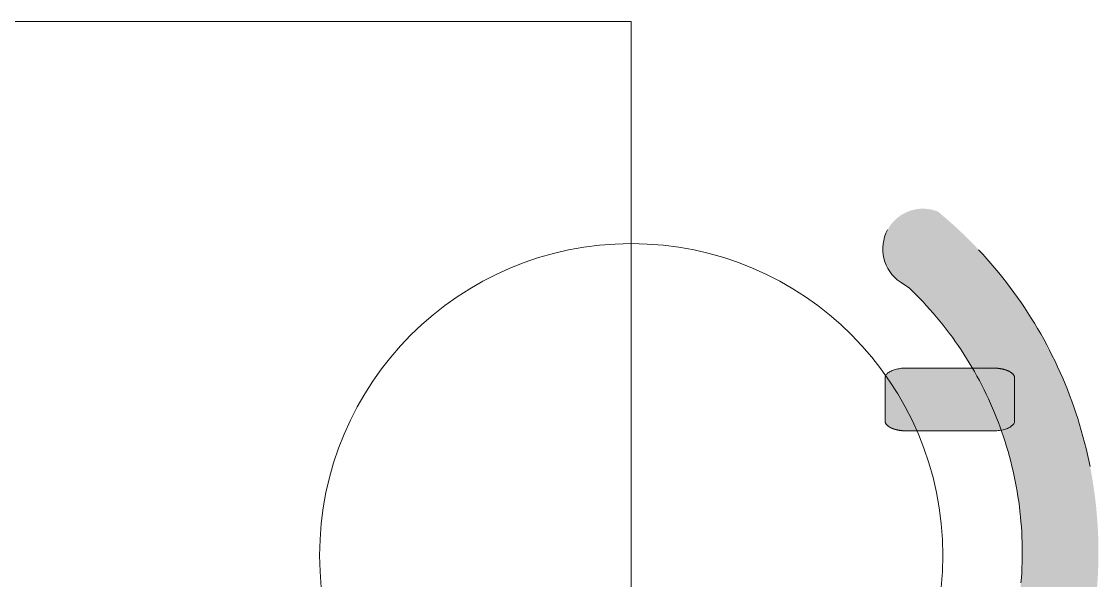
# Model space of a CAD drawing. Header units: metres. Extents: x 512 to 829, y -209 to 245.
# Drawn here: x 730.333 to 731.04, y -75.191 to -74.824 of the extents above; entities that cross this region are included whole.
import ezdxf

# ---------------------------------------------------------------- set-up
doc = ezdxf.new("R2010")
doc.units = ezdxf.units.M
doc.header["$LTSCALE"] = 0.508
doc.layers.add('None', color=7, linetype='Continuous', lineweight=5)

msp = doc.modelspace()

# ---------------------------------------------------------------- hatches: boundary and pattern name
at = {"layer": 'None', "linetype": 'Continuous', "lineweight": 0}
h = msp.add_hatch(color=253, dxfattribs=at)
edge = h.paths.add_edge_path()
edge.add_arc((730.9245898182173, -74.97331993848252), 0.02631001257014599, 151.7176080550565, 235.6582726372639, ccw=False)
edge.add_arc((730.9245866397264, -74.97332192253191), 0.02630815379662751, 67.76075311907198, 151.7105229499699, ccw=False)
edge.add_line((730.9345436158067, -74.94897079147972), (730.9376486158067, -74.95157179147972))
edge.add_line((730.9376486158067, -74.95157179147964), (730.9407176158066, -74.95421579147964))
edge.add_line((730.9407176158066, -74.95421579147967), (730.9437466158066, -74.95690079147967))
edge.add_line((730.9437466158066, -74.95690079147971), (730.9467326158066, -74.95962279147972))
edge.add_line((730.9467326158067, -74.95962279147966), (730.9496896158067, -74.96239279147966))
edge.add_line((730.9496896158066, -74.96239279147972), (730.9526066158066, -74.96520579147972))
edge.add_line((730.9526066158066, -74.96520579147966), (730.9554786158067, -74.96805279147966))
edge.add_line((730.9554786158067, -74.96805279147964), (730.9583156158067, -74.97094479147964))
edge.add_line((730.9583156158067, -74.97094479147972), (730.9611086158067, -74.97387379147972))
edge.add_line((730.9611086158067, -74.97387379147972), (730.9638566158067, -74.97683579147971))
edge.add_line((730.9638566158067, -74.97683579147963), (730.9665706158066, -74.97984479147964))
edge.add_line((730.9665706158066, -74.97984479147965), (730.9692426158066, -74.98289279147964))
edge.add_line((730.9692426158067, -74.98289279147969), (730.9718656158067, -74.98596879147968))
edge.add_line((730.9718656158067, -74.98596879147965), (730.9744476158066, -74.98908579147965))
edge.add_line((730.9744476158066, -74.98908579147962), (730.9769886158066, -74.99224079147965))
edge.add_line((730.9769886158067, -74.99224079147973), (730.9794856158067, -74.99543279147973))
edge.add_line((730.9794856158067, -74.99543279147963), (730.9819306158066, -74.99864979147964))
edge.add_line((730.9819306158066, -74.99864979147969), (730.9843366158066, -75.00190679147968))
edge.add_line((730.9843366158067, -75.00190679147966), (730.9866976158066, -75.00520079147965))
edge.add_line((730.9866976158066, -75.00520079147964), (730.9890126158066, -75.00852579147963))
edge.add_line((730.9890126158067, -75.00852579147966), (730.9912776158067, -75.01188179147965))
edge.add_line((730.9912776158067, -75.01188179147971), (730.9934946158066, -75.01526479147971))
edge.add_line((730.9934946158066, -75.0152647914797), (730.9956656158066, -75.0186807914797))
edge.add_line((730.9956656158066, -75.01868079147971), (730.9977866158066, -75.02212179147972))
edge.add_line((730.9977866158067, -75.02212179147966), (730.9998656158067, -75.02560479147965))
edge.add_line((730.9998656158067, -75.02560479147962), (731.0018896158067, -75.02910679147962))
edge.add_line((731.0018896158067, -75.02910679147965), (731.0038686158067, -75.03264079147965))
edge.add_line((731.0038686158067, -75.03264079147971), (731.0057976158067, -75.03620679147971))
edge.add_line((731.0057976158066, -75.03620679147969), (731.0076716158067, -75.03978679147967))
edge.add_line((731.0076716158067, -75.03978679147963), (731.0094966158066, -75.04339479147964))
edge.add_line((731.0094966158067, -75.04339479147973), (731.0112756158067, -75.04703679147971))
edge.add_line((731.0112756158067, -75.04703679147963), (731.0130016158066, -75.05070179147964))
edge.add_line((731.0130016158066, -75.0507017914797), (731.0146756158066, -75.05438579147969))
edge.add_line((731.0146756158067, -75.05438579147972), (731.0162956158067, -75.05809179147973))
edge.add_line((731.0162956158067, -75.05809179147968), (731.0178656158067, -75.06181979147968))
edge.add_line((731.0178656158066, -75.0618197914797), (731.0193876158066, -75.0655817914797))
edge.add_line((731.0193876158066, -75.06558179147964), (731.0208526158067, -75.06935679147963))
edge.add_line((731.0208526158067, -75.06935679147966), (731.0222636158067, -75.07314579147967))
edge.add_line((731.0222636158067, -75.07314579147965), (731.0236246158066, -75.07696279147964))
edge.add_line((731.0236246158066, -75.07696279147967), (731.0249316158066, -75.08079679147967))
edge.add_line((731.0249316158066, -75.08079679147966), (731.0261806158067, -75.08463979147965))
edge.add_line((731.0261806158067, -75.08463979147962), (731.0273816158067, -75.08851079147962))
edge.add_line((731.0273816158067, -75.08851079147962), (731.0285246158066, -75.09239479147962))
edge.add_line((731.0285246158066, -75.0923947914797), (731.0296146158066, -75.0962907914797))
edge.add_line((731.0296146158066, -75.09629079147965), (731.0306506158066, -75.10020979147966))
edge.add_line((731.0306506158066, -75.10020979147964), (731.0316296158067, -75.10413079147965))
edge.add_line((731.0316296158067, -75.10413079147963), (731.0325546158067, -75.10806979147964))
edge.add_line((731.0325546158067, -75.10806979147969), (731.0334266158067, -75.1120287914797))
edge.add_line((731.0334266158067, -75.1120287914797), (731.0342396158067, -75.11598779147968))
edge.add_line((731.0342396158067, -75.11598779147971), (731.0349996158067, -75.11996379147972))
edge.add_line((731.0349996158067, -75.11996379147968), (731.0357046158067, -75.12395779147967))
edge.add_line((731.0357046158067, -75.12395779147971), (731.0363516158067, -75.12794979147972))
edge.add_line((731.0363516158067, -75.12794979147964), (731.0369446158066, -75.13195679147964))
edge.add_line((731.0369446158066, -75.13195679147964), (731.0374796158067, -75.13596679147963))
edge.add_line((731.0374796158067, -75.13596679147963), (731.0379606158067, -75.13999079147963))
edge.add_line((731.0379606158067, -75.1399907914797), (731.0383836158067, -75.1440197914797))
edge.add_line((731.0383836158067, -75.14401979147965), (731.0387516158066, -75.14804879147965))
edge.add_line((731.0387516158066, -75.14804879147971), (731.0390616158066, -75.15208179147972))
edge.add_line((731.0390616158066, -75.15208179147965), (731.0393166158067, -75.15612679147964))
edge.add_line((731.0393166158067, -75.15612679147966), (731.0395136158066, -75.16017379147965))
edge.add_line((731.0395136158066, -75.16017379147968), (731.0396546158066, -75.16420779147967))
edge.add_line((731.0396546158066, -75.16420779147961), (731.0397406158066, -75.16825779147962))
edge.add_line((731.0397406158066, -75.16825779147962), (731.0397686158067, -75.17230879147962))
edge.add_line((731.0397686158067, -75.17230879147962), (731.0397406158066, -75.17635979147961))
edge.add_line((731.0397406158066, -75.17635979147963), (731.0396546158066, -75.18040879147964))
edge.add_line((731.0396546158066, -75.18040879147964), (731.0395136158066, -75.18444379147965))
edge.add_line((731.0395136158066, -75.18444379147968), (731.0393166158067, -75.18849079147967))
edge.add_line((731.0393166158067, -75.1884907914797), (731.0390616158066, -75.19253379147969))
edge.add_line((731.0390616158066, -75.19253379147972), (731.0387516158066, -75.19656879147972))
edge.add_line((731.0387516158066, -75.19656879147965), (731.0383836158067, -75.20059779147965))
edge.add_line((731.0383836158067, -75.20059779147971), (731.0379606158067, -75.2046237914797))
edge.add_line((731.0379606158067, -75.20462379147966), (731.0374806158067, -75.20864979147966))
edge.add_line((731.0374806158067, -75.20864979147973), (731.0369436158066, -75.21266379147974))
edge.add_line((731.0369436158066, -75.21266379147971), (731.0363526158067, -75.21665879147972))
edge.add_line((731.0363526158067, -75.21665879147963), (731.0357056158067, -75.22065579147963))
edge.add_line((731.0357056158067, -75.22065579147966), (731.0349996158067, -75.22465279147964))
edge.add_line((731.0349996158067, -75.22465279147968), (731.0342396158067, -75.2286297914797))
edge.add_line((731.0342396158067, -75.22862979147965), (731.0334256158067, -75.23258979147964))
edge.add_line((731.0334256158067, -75.23258979147965), (731.0325566158067, -75.23653879147966))
edge.add_line((731.0325566158067, -75.23653879147969), (731.0316306158066, -75.24048679147967))
edge.add_line((731.0316306158066, -75.24048679147973), (731.0306486158066, -75.24441579147972))
edge.add_line((731.0306486158066, -75.2444157914797), (731.0296146158066, -75.2483257914797))
edge.add_line((731.0296146158066, -75.24832579147972), (731.0285246158066, -75.25222179147971))
edge.add_line((731.0285246158066, -75.25222179147966), (731.0273816158067, -75.25610579147965))
edge.add_line((731.0273816158067, -75.25610579147963), (731.0261806158067, -75.25997679147963))
edge.add_line((731.0261806158067, -75.25997679147963), (731.0249316158066, -75.26381979147962))
edge.add_line((731.0249316158066, -75.2638197914797), (731.0236246158066, -75.2676537914797))
edge.add_line((731.0236246158066, -75.26765379147969), (731.0222656158066, -75.2714667914797))
edge.add_line((731.0222656158066, -75.27146679147972), (731.0208536158067, -75.27525979147971))
edge.add_line((731.0208536158067, -75.2752597914797), (731.0193856158066, -75.2790397914797))
edge.add_line((731.0193856158066, -75.2790397914797), (731.0178686158066, -75.28278879147972))
edge.add_line((731.0178686158067, -75.28278879147967), (731.0163006158067, -75.28651479147968))
edge.add_line((731.0163006158067, -75.2865147914797), (731.0146776158067, -75.29022679147971))
edge.add_line((731.0146776158067, -75.29022679147965), (731.0130036158067, -75.29391079147965))
edge.add_line((731.0130036158066, -75.29391079147968), (731.0112776158066, -75.29757579147969))
edge.add_line((731.0112776158066, -75.29757579147963), (731.0094976158066, -75.30121879147963))
edge.add_line((731.0094976158067, -75.30121879147964), (731.0076756158068, -75.30482279147965))
edge.add_line((731.0076756158066, -75.30482279147964), (731.0057956158066, -75.30841479147963))
edge.add_line((731.0057956158066, -75.30841479147966), (731.0038636158066, -75.31198279147966))
edge.add_line((731.0038636158067, -75.31198279147964), (731.0018896158067, -75.31550879147963))
edge.add_line((731.0018896158067, -75.31550879147972), (730.9998686158067, -75.31900479147973))
edge.add_line((730.9998686158067, -75.31900479147964), (730.9977906158067, -75.32248779147963))
edge.add_line((730.9977906158067, -75.32248779147972), (730.9956666158067, -75.32593479147971))
edge.add_line((730.9956666158066, -75.32593479147965), (730.9934956158066, -75.32935079147965))
edge.add_line((730.9934956158066, -75.32935079147967), (730.9912756158067, -75.33273879147967))
edge.add_line((730.9912756158067, -75.33273879147964), (730.9890096158067, -75.33609379147964))
edge.add_line((730.9890096158067, -75.3360937914797), (730.9866986158067, -75.3394127914797))
edge.add_line((730.9866986158066, -75.33941279147973), (730.9843416158067, -75.34270179147973))
edge.add_line((730.9843416158067, -75.34270179147973), (730.9819366158067, -75.34595879147975))
edge.add_line((730.9819366158067, -75.34595879147969), (730.9794886158068, -75.34917979147968))
edge.add_line((730.9794886158066, -75.34917979147963), (730.9769886158066, -75.35237579147963))
edge.add_line((730.9769886158067, -75.35237579147963), (730.9744516158067, -75.35552479147962))
edge.add_line((730.9744516158066, -75.35552479147964), (730.9718726158067, -75.35863879147965))
edge.add_line((730.9718726158067, -75.35863879147962), (730.9692426158067, -75.36172379147962))
edge.add_line((730.9692426158067, -75.36172379147968), (730.9665746158067, -75.36476679147967))
edge.add_line((730.9665746158066, -75.36476679147972), (730.9638636158066, -75.36777179147973))
edge.add_line((730.9638636158066, -75.36777179147964), (730.9611106158067, -75.37073979147964))
edge.add_line((730.9611106158067, -75.37073979147965), (730.9583166158067, -75.37366979147966))
edge.add_line((730.9583166158067, -75.37366979147964), (730.9554796158067, -75.37656179147963))
edge.add_line((730.9554796158067, -75.37656179147962), (730.9526076158066, -75.37940879147962))
edge.add_line((730.9526076158066, -75.3794087914797), (730.9496906158066, -75.38222179147971))
edge.add_line((730.9496906158066, -75.38222179147965), (730.9467336158066, -75.38499179147965))
edge.add_line((730.9467336158067, -75.3849917914797), (730.9437516158067, -75.3877107914797))
edge.add_line((730.9437516158067, -75.38771079147966), (730.9407196158068, -75.39039879147965))
edge.add_line((730.9407196158066, -75.3903987914797), (730.9376476158067, -75.3930447914797))
edge.add_line((730.9376476158067, -75.39304479147972), (730.9345496158066, -75.39563979147972))
edge.add_arc((730.9245922515817, -75.37128974235281), 0.02630729926823645, -151.71219724950163, -67.75907881953901, ccw=False)
edge.add_arc((730.9245924662818, -75.37128982811043), 0.02630744768851916, 124.33670262321169, 208.2874166844701, ccw=False)
edge.add_line((730.9097536158067, -75.34956679147967), (730.9157246158068, -75.34618479147969))
edge.add_line((730.9157246158067, -75.34618479147969), (730.9150106158066, -75.34619679147968))
edge.add_line((730.9150106158066, -75.34619679147966), (730.9152436158066, -75.34597879147965))
edge.add_line((730.9152436158067, -75.34597879147964), (730.9176516158067, -75.34365679147965))
edge.add_line((730.9176516158067, -75.3436567914797), (730.9200306158067, -75.3412977914797))
edge.add_line((730.9200306158067, -75.34129779147963), (730.9223756158067, -75.33890779147964))
edge.add_line((730.9223756158067, -75.33890779147964), (730.9246876158066, -75.33648379147965))
edge.add_line((730.9246876158066, -75.33648379147962), (730.9269706158067, -75.33402279147963))
edge.add_line((730.9269706158067, -75.3340227914797), (730.9292126158067, -75.33153779147969))
edge.add_line((730.9292126158067, -75.33153779147972), (730.9314176158067, -75.32902179147972))
edge.add_line((730.9314176158067, -75.3290217914797), (730.9335916158067, -75.3264717914797))
edge.add_line((730.9335916158067, -75.32647179147966), (730.9357276158066, -75.32389279147966))
edge.add_line((730.9357276158066, -75.3238927914797), (730.9378276158067, -75.3212867914797))
edge.add_line((730.9378276158067, -75.32128679147968), (730.9398916158067, -75.31864779147969))
edge.add_line((730.9398916158067, -75.31864779147963), (730.9419196158067, -75.31597979147963))
edge.add_line((730.9419196158067, -75.31597979147966), (730.9439076158067, -75.31328779147967))
edge.add_line((730.9439076158067, -75.31328779147964), (730.9458596158066, -75.31056379147964))
edge.add_line((730.9458596158066, -75.3105637914797), (730.9477736158067, -75.3078137914797))
edge.add_line((730.9477736158067, -75.3078137914797), (730.9496456158067, -75.30504279147969))
edge.add_line((730.9496456158067, -75.30504279147965), (730.9514836158068, -75.30223779147966))
edge.add_line((730.9514836158066, -75.30223779147968), (730.9532816158066, -75.29940879147969))
edge.add_line((730.9532816158066, -75.29940879147966), (730.9550356158067, -75.29656279147966))
edge.add_line((730.9550356158067, -75.29656279147969), (730.9567536158066, -75.2936827914797))
edge.add_line((730.9567536158066, -75.29368279147968), (730.9584296158066, -75.29078279147967))
edge.add_line((730.9584296158067, -75.29078279147973), (730.9600636158067, -75.28786479147972))
edge.add_line((730.9600636158067, -75.2878647914797), (730.9616596158066, -75.28491679147972))
edge.add_line((730.9616596158066, -75.28491679147965), (730.9632126158066, -75.28194979147963))
edge.add_line((730.9632126158067, -75.28194979147963), (730.9647226158066, -75.27896379147963))
edge.add_line((730.9647226158066, -75.27896379147967), (730.9661956158067, -75.27594779147968))
edge.add_line((730.9661956158067, -75.27594779147967), (730.9676236158067, -75.27291579147966))
edge.add_line((730.9676236158067, -75.2729157914797), (730.9690086158067, -75.26986779147971))
edge.add_line((730.9690086158066, -75.26986779147967), (730.9703496158066, -75.26680179147966))
edge.add_line((730.9703496158066, -75.26680179147968), (730.9716486158067, -75.26371379147967))
edge.add_line((730.9716486158067, -75.26371379147963), (730.9729046158067, -75.26061079147965))
edge.add_line((730.9729046158067, -75.26061079147973), (730.9741176158067, -75.25748679147972))
edge.add_line((730.9741176158067, -75.25748679147966), (730.9752846158067, -75.25435079147967))
edge.add_line((730.9752846158067, -75.25435079147962), (730.9764106158067, -75.25119279147962))
edge.add_line((730.9764106158067, -75.25119279147964), (730.9774906158067, -75.24802479147964))
edge.add_line((730.9774906158067, -75.24802479147968), (730.9785256158067, -75.24484079147969))
edge.add_line((730.9785256158067, -75.24484079147965), (730.9795186158067, -75.24163879147964))
edge.add_line((730.9795186158067, -75.24163879147966), (730.9804636158067, -75.23842779147967))
edge.add_line((730.9804636158067, -75.2384277914797), (730.9813676158067, -75.23519779147969))
edge.add_line((730.9813676158067, -75.23519779147966), (730.9822236158067, -75.23196179147966))
edge.add_line((730.9822236158067, -75.23196179147965), (730.9830346158067, -75.22871579147964))
edge.add_line((730.9830346158067, -75.22871579147966), (730.9837986158067, -75.22545679147964))
edge.add_line((730.9837986158067, -75.2254567914797), (730.9845196158067, -75.22218279147971))
edge.add_line((730.9845196158067, -75.22218279147967), (730.9851936158067, -75.21890279147965))
edge.add_line((730.9851936158067, -75.21890279147965), (730.9858226158067, -75.21561179147966))
edge.add_line((730.9858226158067, -75.21561179147966), (730.9864056158067, -75.21231179147966))
edge.add_line((730.9864056158067, -75.21231179147969), (730.9869406158067, -75.20900479147971))
edge.add_line((730.9869406158067, -75.20900479147974), (730.9874316158067, -75.20568979147974))
edge.add_line((730.9874316158067, -75.2056897914797), (730.9878746158067, -75.2023747914797))
edge.add_line((730.9878746158066, -75.20237479147966), (730.9882706158066, -75.19905179147966))
edge.add_line((730.9882706158066, -75.19905179147963), (730.9886216158067, -75.19571079147963))
edge.add_line((730.9886216158067, -75.19571079147966), (730.9889266158067, -75.19237979147967))
edge.add_line((730.9889266158067, -75.19237979147965), (730.9891826158067, -75.18904479147965))
edge.add_line((730.9891826158066, -75.18904479147966), (730.9893936158066, -75.18570179147966))
edge.add_line((730.9893936158066, -75.18570179147969), (730.9895556158067, -75.1823547914797))
edge.add_line((730.9895556158067, -75.18235479147972), (730.9896736158067, -75.17900479147971))
edge.add_line((730.9896736158066, -75.17900479147966), (730.9897446158067, -75.17565579147966))
edge.add_line((730.9897446158067, -75.1756557914797), (730.9897676158067, -75.17230879147971))
edge.add_line((730.9897676158066, -75.17230879147962), (730.9897446158066, -75.16896179147962))
edge.add_line((730.9897446158067, -75.16896179147966), (730.9896736158066, -75.16561179147968))
edge.add_line((730.9896736158066, -75.1656117914797), (730.9895556158066, -75.1622627914797))
edge.add_line((730.9895556158067, -75.16226279147963), (730.9893936158066, -75.15891579147963))
edge.add_line((730.9893936158066, -75.15891579147967), (730.9891826158066, -75.15557079147968))
edge.add_line((730.9891826158066, -75.1555707914797), (730.9889266158066, -75.1522387914797))
edge.add_line((730.9889266158067, -75.1522387914797), (730.9886216158067, -75.14890479147971))
edge.add_line((730.9886216158067, -75.14890479147971), (730.9882716158066, -75.14556879147972))
edge.add_line((730.9882716158066, -75.14556879147972), (730.9878736158066, -75.14224079147972))
edge.add_line((730.9878736158066, -75.14224079147971), (730.9874306158066, -75.1389227914797))
edge.add_line((730.9874306158067, -75.13892279147967), (730.9869406158067, -75.13560979147967))
edge.add_line((730.9869406158067, -75.13560979147962), (730.9864046158067, -75.13230379147963))
edge.add_line((730.9864046158067, -75.13230379147967), (730.9858226158067, -75.12900379147968))
edge.add_line((730.9858226158067, -75.1290037914797), (730.9851926158067, -75.12571079147972))
edge.add_line((730.9851926158067, -75.12571079147972), (730.9845206158067, -75.12243579147972))
edge.add_line((730.9845206158067, -75.12243579147969), (730.9837996158067, -75.11916279147968))
edge.add_line((730.9837996158067, -75.11916279147965), (730.9830336158067, -75.11590279147966))
edge.add_line((730.9830336158067, -75.1159027914797), (730.9822236158067, -75.1126557914797))
edge.add_line((730.9822236158067, -75.11265579147971), (730.9813666158067, -75.1094167914797))
edge.add_line((730.9813666158067, -75.1094167914797), (730.9804636158067, -75.1061887914797))
edge.add_line((730.9804636158067, -75.10618879147967), (730.9795186158067, -75.10297779147967))
edge.add_line((730.9795186158067, -75.1029777914797), (730.9785256158067, -75.0997757914797))
edge.add_line((730.9785256158067, -75.09977579147971), (730.9774906158067, -75.09659179147972))
edge.add_line((730.9774906158067, -75.09659179147968), (730.9764116158067, -75.09342679147969))
edge.add_line((730.9764116158067, -75.09342679147971), (730.9752856158067, -75.09026779147972))
edge.add_line((730.9752856158067, -75.09026779147973), (730.9741156158067, -75.08712679147973))
edge.add_line((730.9741156158067, -75.0871267914797), (730.9729036158067, -75.0840037914797))
edge.add_line((730.9729036158067, -75.08400379147963), (730.9716476158067, -75.08089979147964))
edge.add_line((730.9716476158067, -75.08089979147962), (730.9703466158066, -75.07780879147963))
edge.add_line((730.9703466158066, -75.0778087914797), (730.9690056158066, -75.0747427914797))
edge.add_line((730.9690056158066, -75.07474279147971), (730.9676216158066, -75.0716967914797))
edge.add_line((730.9676216158067, -75.07169679147967), (730.9661926158067, -75.06866179147966))
edge.add_line((730.9661926158067, -75.06866179147971), (730.9647226158066, -75.06565279147972))
edge.add_line((730.9647226158066, -75.06565279147969), (730.9632116158066, -75.06266579147969))
edge.add_line((730.9632116158067, -75.06266579147962), (730.9616576158066, -75.05969679147961))
edge.add_line((730.9616576158066, -75.05969679147972), (730.9600646158067, -75.05675179147974))
edge.add_line((730.9600646158067, -75.05675179147966), (730.9584296158067, -75.05383279147965))
edge.add_line((730.9584296158067, -75.05383279147964), (730.9567516158068, -75.05092879147963))
edge.add_line((730.9567516158066, -75.05092879147969), (730.9550356158067, -75.0480547914797))
edge.add_line((730.9550356158067, -75.04805479147967), (730.9532826158066, -75.04520979147966))
edge.add_line((730.9532826158066, -75.04520979147969), (730.9514836158066, -75.04237879147968))
edge.add_line((730.9514836158066, -75.04237879147968), (730.9496436158066, -75.03957179147967))
edge.add_line((730.9496436158066, -75.03957179147972), (730.9477716158066, -75.03679779147973))
edge.add_line((730.9477716158067, -75.03679779147967), (730.9458596158067, -75.03405079147967))
edge.add_line((730.9458596158066, -75.03405079147967), (730.9439066158067, -75.03132679147967))
edge.add_line((730.9439066158067, -75.03132679147973), (730.9419166158067, -75.02863279147972))
edge.add_line((730.9419166158067, -75.02863279147971), (730.9398886158067, -75.02596479147971))
edge.add_line((730.9398886158067, -75.02596479147962), (730.9378256158067, -75.02332679147963))
edge.add_line((730.9378256158067, -75.02332679147969), (730.9357226158066, -75.02071679147969))
edge.add_line((730.9357226158066, -75.02071679147969), (730.9335886158067, -75.01813979147968))
edge.add_line((730.9335886158067, -75.01813979147971), (730.9314186158067, -75.01559579147971))
edge.add_line((730.9314186158067, -75.01559579147965), (730.9292056158067, -75.01307079147965))
edge.add_line((730.9292056158067, -75.01307079147966), (730.9269636158067, -75.01058479147967))
edge.add_line((730.9269636158067, -75.01058479147969), (730.9246866158066, -75.00813079147969))
edge.add_line((730.9246866158066, -75.00813079147963), (730.9223746158067, -75.00570679147964))
edge.add_line((730.9223746158067, -75.00570679147972), (730.9200296158067, -75.00331679147973))
edge.add_line((730.9200296158067, -75.00331679147973), (730.9176506158067, -75.00095779147972))
edge.add_line((730.9176506158067, -75.00095779147966), (730.9156956158067, -74.99907279147968))
edge.add_line((730.9156956158066, -74.99907279147965), (730.9097476158066, -74.99504379147965))
edge.add_line((730.9097476158066, -74.9950437914797), (730.9097476158066, -74.9950437914797))
for color, points in [(9, [(730.9353446158067, -74.95964079147961), (730.9368328970567, -74.96150114304214), (730.9382977408067, -74.96333219772964), (730.9397391470567, -74.96513395554211), (730.9411571158066, -74.96690641647967), (730.9425516470567, -74.9686495805422), (730.9439227408067, -74.97036344772971), (730.9452703970567, -74.97204801804219), (730.9465946158067, -74.97370329147964), (730.9478953970566, -74.97532926804217), (730.9491727408067, -74.97692594772968), (730.9504266470567, -74.97849333054216), (730.9516571158067, -74.98003141647962), (730.9528641470566, -74.98154020554216), (730.9540477408067, -74.98301969772967), (730.9552078970567, -74.98446989304216), (730.9563446158066, -74.98589079147962), (730.9574578970567, -74.98728239304216), (730.9585477408067, -74.98864469772968), (730.9596141470566, -74.98997770554217), (730.9606571158066, -74.99128141647964), (730.9616766470567, -74.99255583054219), (730.9626727408066, -74.99380094772971), (730.9636453970567, -74.9950167680422), (730.9645946158066, -74.99620329147967), (730.9655203970567, -74.99736051804211), (730.9664227408067, -74.99848844772964), (730.9673016470566, -74.99958708054214), (730.9681571158067, -75.00065641647961), (730.9689891470566, -75.00169645554217), (730.9697977408067, -75.0027071977297), (730.9705828970567, -75.00368864304221), (730.9713446158066, -75.00464079147969), (730.9720828970567, -75.00556364304214), (730.9727977408066, -75.00645719772967), (730.9734891470566, -75.00732145554218), (730.9741571158066, -75.00815641647966), (730.9748016470567, -75.00896208054212), (730.9754227408066, -75.00973844772966), (730.9760203970567, -75.01048551804217), (730.9765946158067, -75.01120329147966), (730.9771453970567, -75.01189176804212), (730.9776727408066, -75.01255094772966), (730.9781766470567, -75.01318083054218), (730.9786571158066, -75.01378141647967), (730.9791141470566, -75.01435270554214), (730.9795477408067, -75.01489469772969), (730.9799578970567, -75.01540739304221), (730.9803446158066, -75.0158907914797), (730.9807078970566, -75.01634489304217), (730.9810477408066, -75.01676969772961), (730.9813641470566, -75.01716520554214), (730.9816571158067, -75.01753141647964), (730.9819266470566, -75.01786833054211), (730.9821727408066, -75.01817594772967), (730.9823953970566, -75.0184542680422), (730.9825946158066, -75.01870329147971), (730.9827703970567, -75.01892301804219), (730.9829227408067, -75.01911344772964), (730.9830516470566, -75.01927458054217), (730.9831571158066, -75.01940641647968), (730.9832391470567, -75.01950895554216), (730.9832977408066, -75.01958219772962), (730.9833328970567, -75.01962614304216), (730.9833446158067, -75.01964079147967), (730.9833494986192, -75.01965275437033), (730.9833641470567, -75.01968864304217), (730.9833885611191, -75.01974845749533), (730.9834227408066, -75.01983219772967), (730.9834666861192, -75.01993986374532), (730.9835203970566, -75.02007145554217), (730.9835838736192, -75.02022697312032), (730.9836571158066, -75.02040641647966), (730.9837401236192, -75.02060978562031), (730.9838328970567, -75.02083708054215), (730.9839354361192, -75.0210883012453), (730.9840477408067, -75.02136344772964), (730.9841698111192, -75.02166251999529), (730.9843016470567, -75.02198551804213), (730.9844432486192, -75.02233244187028), (730.9845946158067, -75.02270329147962), (730.9847557486191, -75.02309806687026), (730.9849266470567, -75.02351676804221), (730.9851073111191, -75.02395939499525), (730.9852977408067, -75.0244259477297), (730.9854979361191, -75.02491642624534), (730.9857078970566, -75.02543083054218), (730.9859276236192, -75.02596916062032), (730.9861571158067, -75.02653141647966), (730.9863963736192, -75.0271175981203), (730.9866453970567, -75.02772770554213), (730.9869041861192, -75.02836173874528), (730.9871727408066, -75.02901969772972), (730.9874510611191, -75.02970158249525), (730.9877391470567, -75.0304073930422), (730.9880369986191, -75.03113712937034), (730.9883446158067, -75.03189079147967), (730.9886619986191, -75.0326683793703), (730.9889891470567, -75.03346989304214), (730.9893260611192, -75.03429533249528), (730.9896727408067, -75.03514469772972), (730.9900291861192, -75.03601798874524), (730.9903953970567, -75.03691520554219), (730.9907713736192, -75.03783634812032), (730.9911571158067, -75.03878141647965), (730.9915526236192, -75.03975041062029), (730.9919578970566, -75.04074333054211), (730.9923729361192, -75.04176017624525), (730.9927977408066, -75.04280094772969), (730.9932323111192, -75.04386564499532), (730.9936766470566, -75.04495426804215), (730.9941307486191, -75.04606681687028), (730.9945946158067, -75.04720329147972), (730.9950682486192, -75.04836369187035), (730.9955516470567, -75.04954801804217), (730.9960448111192, -75.0507562699953), (730.9965477408067, -75.05198844772963), (730.9970604361191, -75.05324455124526), (730.9975828970566, -75.05452458054219), (730.9981151236192, -75.05582853562032), (730.9986571158066, -75.05715641647964), (730.9992088736192, -75.05850822312027), (730.9997703970566, -75.0598839555422), (731.0003416861192, -75.06128361374533), (731.0009227408067, -75.06270719772965), (731.0015135611192, -75.06415470749528), (731.0021141470567, -75.06562614304221), (731.0027244986192, -75.06712150437033), (731.0033446158067, -75.06864079147965), (731.003966734459, -75.07016724643574), (731.0045830904161, -75.07168411130385), (731.0051936836778, -75.0731913860842), (731.0057985142441, -75.07468907077657), (731.0063975821153, -75.07617716538107), (731.0069908872911, -75.0776556698977), (731.0075784297715, -75.07912458432634), (731.0081602095566, -75.08058390866722), (731.0087362266465, -75.08203364292012), (731.009306481041, -75.08347378708515), (731.0098709727403, -75.08490434116231), (731.0104297017442, -75.08632530515149), (731.0109826680527, -75.08773667905291), (731.0115298716661, -75.08913846286634), (731.012071312584, -75.09053065659202), (731.0126069908067, -75.09191326022972), (731.013136906334, -75.09328627377943), (731.013661059166, -75.09464969724138), (731.0141794493028, -75.09600353061546), (731.0146920767442, -75.09734777390156), (731.0151989414902, -75.09868242709979), (731.0157000435411, -75.10000749021015), (731.0161953828965, -75.10132296323263), (731.0166849595566, -75.10262884616714), (731.0171687735215, -75.10392513901388), (731.0176468247911, -75.10521184177264), (731.0181191133653, -75.10648895444353), (731.0185856392442, -75.10775647702656), (731.0190464024278, -75.1090144095217), (731.019501402916, -75.11026275192887), (731.019950640709, -75.11150150424828), (731.0203941158067, -75.1127306664797), (731.020831828209, -75.11395023862326), (731.021263777916, -75.11516022067883), (731.0216899649278, -75.11636061264664), (731.0221103892442, -75.11755141452659), (731.0225250508653, -75.11873262631855), (731.0229339497911, -75.11990424802264), (731.0233370860215, -75.12106627963885), (731.0237344595566, -75.1222187211672), (731.0241260703965, -75.12336157260756), (731.0245119185411, -75.12449483396017), (731.0248920039903, -75.1256185052248), (731.0252663267441, -75.12673258640154), (731.0256348868028, -75.12783707749043), (731.025997684166, -75.12893197849144), (731.026354718834, -75.13001728940446), (731.0267059908067, -75.13109301022962), (731.027051500084, -75.13215914096702), (731.0273912466661, -75.13321568161643), (731.0277252305527, -75.13426263217787), (731.0280534517442, -75.13529999265154), (731.0283759102402, -75.13632776303734), (731.0286926060411, -75.13734594333516), (731.0290035391465, -75.13835453354511), (731.0293087095566, -75.13935353366719), (731.0296081172716, -75.1403429437014), (731.029901762291, -75.14132276364762), (731.0301896446152, -75.14229299350609), (731.0304717642441, -75.14325363327657), (731.0307481211778, -75.14420468295918), (731.031018715416, -75.14514614255393), (731.031283546959, -75.14607801206068), (731.0315426158066, -75.14700029147969), (731.0317923445664, -75.14790960727555), (731.0320291558457, -75.14880258591324), (731.0322530496445, -75.14967922739277), (731.0324640259629, -75.150539531714), (731.0326620848008, -75.15138349887718), (731.0328472261582, -75.15221112888196), (731.0330194500352, -75.15302242172868), (731.0331787564317, -75.15381737741711), (731.0333251453477, -75.15459599594749), (731.0334586167833, -75.15535827731946), (731.0335791707383, -75.15610422153338), (731.0336868072129, -75.15683382858901), (731.033781526207, -75.15754709848648), (731.0338633277207, -75.15824403122576), (731.033932211754, -75.15892462680677), (731.0339881783067, -75.15958888522971), (731.0340312273789, -75.16023680649437), (731.0340613589707, -75.16086839060074), (731.0340785730821, -75.16148363754905), (731.034082869713, -75.16208254733908), (731.0340742488634, -75.16266511997082), (731.0340527105333, -75.16323135544451), (731.0340182547227, -75.16378125375991), (731.0339708814316, -75.16431481491713), (731.0339105906602, -75.16483203891619), (731.0338373824083, -75.16533292575707), (731.0337512566758, -75.16581747543967), (731.0336522134629, -75.16628568796409), (731.0335402527695, -75.16673756333023), (731.0334153745957, -75.16717310153831), (731.0332775789415, -75.1675923025881), (731.0331268658067, -75.16799516647961), (731.0329632351915, -75.16838169321306), (731.0327866870957, -75.16875188278823), (731.0325972215196, -75.16910573520522), (731.0323948384629, -75.16944325046404), (731.0321795379258, -75.16976442856458), (731.0319513199082, -75.17006926950705), (731.0317101844101, -75.17035777329124), (731.0314561314317, -75.17062993991715), (731.0311891609726, -75.170885769385), (731.0309092730332, -75.17112526169456), (731.0306164676133, -75.17134841684583), (731.0303107447129, -75.17155523483905), (731.0299921043321, -75.17174571567398), (731.0296605464707, -75.17191985935074), (731.029316071129, -75.17207766586932), (731.0289586783067, -75.17221913522962), (731.028588368004, -75.17234426743187), (731.0282051402207, -75.17245306247571), (731.027808994957, -75.1725455203615), (731.0273999322129, -75.172621641089), (731.0269779519883, -75.17268142465844), (731.0265430542833, -75.17272487106948), (731.0260952390977, -75.17275198032246), (731.0256345064316, -75.17276275241716), (731.0251608562852, -75.17275718735368), (731.0246742886583, -75.17273528513203), (731.0241748035507, -75.1726970457521), (731.023662400963, -75.172642469214), (731.0231370808946, -75.17257155551772), (731.0225988433457, -75.17248430466327), (731.0220476883164, -75.17238071665054), (731.0214836158067, -75.17226079147963), (731.0209175418321, -75.17212867185071), (731.0203603824082, -75.17198850046407), (731.0198121375352, -75.17184027731946), (731.0192728072129, -75.17168400241712), (731.0187423914415, -75.17151967575705), (731.0182208902207, -75.17134729733903), (731.0177083035508, -75.17116686716327), (731.0172046314317, -75.17097838522966), (731.0167098738633, -75.17078185153832), (731.0162240308457, -75.17057726608903), (731.0157471023789, -75.170364628882), (731.0152790884629, -75.17014393991712), (731.0148199890976, -75.16991519919452), (731.0143698042832, -75.16967840671407), (731.0139285340196, -75.16943356247577), (731.0134961783067, -75.16918066647963), (731.0130727371445, -75.16891971872576), (731.0126582105332, -75.16865071921404), (731.0122525984726, -75.16837366794448), (731.0118559009629, -75.16808856491718), (731.0114681180039, -75.16779541013204), (731.0110892495957, -75.16749420358906), (731.0107192957383, -75.16718494528823), (731.0103582564317, -75.16686763522966), (731.0100061316758, -75.16654227341326), (731.0096629214707, -75.166208859839), (731.0093286258165, -75.16586739450702), (731.0090032447129, -75.16551787741719), (731.0086867781602, -75.16516030856951), (731.0083792261582, -75.1647946879641), (731.008080588707, -75.16442101560074), (731.0077908658067, -75.16403929147964), (731.007510057457, -75.16364951560081), (731.0072381636583, -75.16325168796402), (731.0069751844102, -75.1628458085695), (731.0067211197129, -75.16243187741713), (731.0064759695664, -75.16200989450704), (731.0062397339707, -75.1615798598391), (731.0060124129258, -75.1611417734133), (731.0057940064316, -75.16069563522967), (731.0055845144883, -75.1602414452883), (731.0053839370958, -75.1597792035891), (731.0051922742539, -75.15930891013204), (731.0050095259629, -75.15883056491714), (731.0048356922226, -75.1583441679445), (731.0046707730332, -75.15784971921403), (731.0045147683945, -75.15734721872582), (731.0043676783066, -75.15683666647965), (731.0042295027696, -75.15631806247575), (731.0041002417832, -75.155791406714), (731.0039798953477, -75.15525669919452), (731.0038684634629, -75.1547139399172), (731.003765946129, -75.15416312888203), (731.0036723433457, -75.15360426608902), (731.0035876551133, -75.15303735153827), (731.0035118814317, -75.15246238522968), (731.0034450223008, -75.15187936716325), (731.0033870777207, -75.15128829733908), (731.0033380476914, -75.15068917575707), (731.003297932213, -75.15008200241721), (731.0032667312852, -75.1494667773195), (731.0032444449082, -75.14884350046407), (731.003231073082, -75.14821217185079), (731.0032266158066, -75.14757279147966), (730.9837996158067, -75.07564079147971), (730.9634416158067, -75.03239079147966), (730.9220186158067, -74.99096679147965), (730.9216319952012, -74.9905693002687), (730.9212642583848, -74.99016888913593), (730.9209154053574, -74.98976555808122), (730.9205854361192, -74.98935930710468), (730.92027435067, -74.9889501362062), (730.9199821490098, -74.9885380453859), (730.9197088311387, -74.98812303464376), (730.9194543970567, -74.98770510397969), (730.9192188467637, -74.98728425339368), (730.9190021802598, -74.98686048288596), (730.9188043975449, -74.98643379245618), (730.9186254986191, -74.9860041821047), (730.9184654834825, -74.98557165183126), (730.9183243521347, -74.9851362016359), (730.9182021045762, -74.9846978315187), (730.9180987408067, -74.98425654147968), (730.9180142608262, -74.98381233151872), (730.9179486646348, -74.98336520163593), (730.9179019522325, -74.98291515183121), (730.9178741236192, -74.98246218210465), (730.917865178795, -74.98200629245628), (730.9178751177598, -74.98154748288596), (730.9179039405137, -74.9810857533937), (730.9179516470567, -74.98062110397973), (730.9180182373887, -74.9801535346437), (730.9181037115098, -74.97968304538597), (730.91820806942, -74.97920963620629), (730.9183313111191, -74.97873330710468), (730.9184734366074, -74.97825405808123), (730.9186344458848, -74.97777188913597), (730.9188143389512, -74.97728680026876), (730.9190131158067, -74.97679879147972), (730.9192307764512, -74.97630786276875), (730.9194673208848, -74.97581401413595), (730.9197227491074, -74.97531724558121), (730.9199970611191, -74.97481755710464), (730.92029025692, -74.97431494870625), (730.9206023365098, -74.97380942038592), (730.9209332998887, -74.97330097214376), (730.9212831470567, -74.97278960397966), (730.9216518780137, -74.97227531589374), (730.9220394927598, -74.97175810788588), (730.9224459912949, -74.97123797995619), (730.9228713736192, -74.97071493210467), (730.9233156397324, -74.97018896433121), (730.9237787896348, -74.96966007663593), (730.9242608233262, -74.96912826901871), (730.9247617408066, -74.96859354147966), (730.9252815420762, -74.96805589401879), (730.9258202271347, -74.96751532663598), (730.9263777959825, -74.96697183933122), (730.9269542486192, -74.96642543210464), (730.927549585045, -74.96587610495624), (730.9281638052598, -74.96532385788589), (730.9287969092637, -74.96476869089372), (730.9294488970567, -74.96421060397972), (730.9301197686387, -74.96364959714379), (730.9308095240098, -74.96308567038591), (730.9315181631699, -74.9625188237062), (730.9322456861191, -74.96194905710468), (730.9329920928575, -74.9613763705812), (730.9337573833848, -74.96080076413591), (730.9345415577012, -74.96022223776868)]), (8, [(730.9137546408288, -75.0926653215945), (730.9134110636294, -75.09266336391602), (730.9130676933881, -75.09265749205986), (730.9127247369383, -75.09264770956293), (730.9123824008641, -75.09263402231784), (730.9120408913759, -75.0926164385694), (730.9117004141864, -75.09259496890922), (730.9113611743861, -75.09256962627), (730.9110233763205, -75.09254042591715), (730.9106872234665, -75.09250738543972), (730.9103529183101, -75.09247052474029), (730.910020662224, -75.09242986602214), (730.9096906553472, -75.09238543377671), (730.9093630964632, -75.09233725476838), (730.9090381828812, -75.09228535801822), (730.9087161103173, -75.09222977478692), (730.9083970727756, -75.09217053855582), (730.9080812624327, -75.09210768500657), (730.9077688695207, -75.09204125199983), (730.9074600822136, -75.09197127955224), (730.9071550865132, -75.09189780981274), (730.9068540661375, -75.09182088703665), (730.90655720241, -75.09174055755955), (730.9062646741503, -75.0916568697686), (730.9059766575665, -75.09156987407448), (730.9056933261489, -75.09147962288), (730.9054148505659, -75.09138617054907), (730.9051413985607, -75.09128957337407), (730.9048731348505, -75.0911898895414), (730.9046102210274, -75.0910871790968), (730.9043528154609, -75.09098150390935), (730.9041010732025, -75.09087292763365), (730.9038551458922, -75.09076151567217), (730.9036151816674, -75.09064733513526), (730.9033813250737, -75.09053045480096), (730.9031537169776, -75.0904109450737), (730.9029324944817, -75.09028887794159), (730.902717790842, -75.09016432693329), (730.902509735388, -75.0900373670737), (730.9023084534447, -75.08990807483872), (730.9021140662566, -75.08977652810916), (730.9019266909153, -75.08964280612372), (730.9017464402888, -75.0895069894317), (730.9015734229532, -75.08936915984395), (730.9014077431278, -75.08922940038383), (730.901249500612, -75.08908779523722), (730.901098790725, -75.08894442970177), (730.9009557042489, -75.08879939013548), (730.9008203273736, -75.08865276390486), (730.9006927416451, -75.08850463933197), (730.9005730239162, -75.08835510564154), (730.9004612463004, -75.08820425290708), (730.9003574761285, -75.08805217199665), (730.9002617759077, -75.0878989545181), (730.900174203284, -75.08774469276386), (730.9000948110082, -75.08758947965555), (730.9000236469032, -75.08743340868762), (730.8999607538353, -75.08727657387146), (730.8999061696893, -75.08711906967847), (730.8998599273443, -75.08696099098324), (730.8998220546554, -75.0868024330066), (730.8997925744352, -75.08664349125786), (730.8997715044419, -75.08648426147761), (730.899758857367, -75.0863248395799), (730.8997546408287, -75.08616532159454), (730.8997546408287, -75.05798732159451), (730.899758857367, -75.05782780360914), (730.8997715044419, -75.05766838171132), (730.8997925744352, -75.05750915193107), (730.8998220546554, -75.05735021018234), (730.8998599273443, -75.05719165220569), (730.8999061696893, -75.05703357351058), (730.8999607538353, -75.05687606931758), (730.9000236469032, -75.05671923450143), (730.9000948110082, -75.0565631635335), (730.900174203284, -75.05640795042507), (730.9002617759077, -75.05625368867095), (730.9003574761285, -75.0561004711924), (730.9004612463004, -75.05594839028186), (730.9005730239162, -75.05579753754739), (730.9006927416451, -75.05564800385707), (730.9008203273736, -75.05549987928407), (730.9009557042489, -75.05535325305345), (730.901098790725, -75.05520821348716), (730.901249500612, -75.05506484795171), (730.9014077431278, -75.0549232428051), (730.9015734229532, -75.05478348334498), (730.9017464402888, -75.05464565375723), (730.9019266909153, -75.05450983706521), (730.9021140662566, -75.05437611507989), (730.9023084534447, -75.05424456835033), (730.902509735388, -75.05411527611534), (730.902717790842, -75.05398831625575), (730.9029324944817, -75.05386376524746), (730.9031537169776, -75.05374169811535), (730.9033813250737, -75.05362218838798), (730.9036151816674, -75.05350530805367), (730.9038551458922, -75.05339112751676), (730.9041010732025, -75.05327971555528), (730.9043528154609, -75.0531711392797), (730.9046102210274, -75.05306546409224), (730.9048731348505, -75.05296275364765), (730.9051413985607, -75.05286306981498), (730.9054148505659, -75.05276647263986), (730.9056933261489, -75.05267302030904), (730.9059766575665, -75.05258276911457), (730.9062646741503, -75.05249577342033), (730.90655720241, -75.0524120856295), (730.9068540661375, -75.05233175615228), (730.9071550865132, -75.0522548333762), (730.9074600822136, -75.05218136363669), (730.9077688695207, -75.05211139118921), (730.9080812624327, -75.05204495818248), (730.9083970727756, -75.05198210463323), (730.9087161103173, -75.05192286840202), (730.9090381828812, -75.05186728517083), (730.9093630964632, -75.05181538842066), (730.9096906553472, -75.05176720941222), (730.910020662224, -75.05172277716679), (730.9103529183101, -75.05168211844875), (730.9106872234665, -75.05164525774921), (730.9110233763205, -75.0516122172719), (730.9113611743861, -75.05158301691893), (730.9117004141864, -75.0515576742797), (730.9120408913759, -75.05153620461965), (730.9123824008641, -75.0515186208711), (730.9127247369383, -75.05150493362612), (730.9130676933881, -75.05149515112919), (730.9134110636294, -75.05148927927291), (730.9137546408288, -75.05148732159455), (730.9707486408288, -75.05148732159455), (730.971092218028, -75.05148927927291), (730.9714355882693, -75.05149515112919), (730.9717785447192, -75.05150493362612), (730.9721208807933, -75.0515186208711), (730.9724623902815, -75.05153620461965), (730.9728028674712, -75.0515576742797), (730.9731421072714, -75.05158301691893), (730.973479905337, -75.0516122172719), (730.973816058191, -75.05164525774921), (730.9741503633473, -75.05168211844875), (730.9744826194334, -75.05172277716679), (730.9748126263103, -75.05176720941222), (730.9751401851943, -75.05181538842066), (730.9754650987762, -75.05186728517083), (730.9757871713402, -75.05192286840202), (730.9761062088819, -75.05198210463323), (730.9764220192249, -75.05204495818248), (730.9767344121368, -75.05211139118921), (730.9770431994439, -75.05218136363669), (730.9773481951443, -75.0522548333762), (730.9776492155199, -75.05233175615228), (730.9779460792474, -75.0524120856295), (730.9782386075071, -75.05249577342033), (730.978526624091, -75.05258276911457), (730.9788099555086, -75.05267302030904), (730.9790884310917, -75.05276647263986), (730.9793618830969, -75.05286306981498), (730.979630146807, -75.05296275364765), (730.97989306063, -75.05306546409224), (730.9801504661966, -75.0531711392797), (730.9804022084551, -75.05327971555528), (730.9806481357654, -75.05339112751676), (730.9808880999901, -75.05350530805367), (730.9811219565837, -75.05362218838798), (730.9813495646798, -75.05374169811535), (730.9815707871758, -75.05386376524746), (730.9817854908156, -75.05398831625575), (730.9819935462695, -75.05411527611534), (730.9821948282129, -75.05424456835033), (730.982389215401, -75.05437611507989), (730.9825765907423, -75.05450983706521), (730.9827568413688, -75.05464565375723), (730.9829298587042, -75.05478348334498), (730.9830955385296, -75.0549232428051), (730.9832537810455, -75.05506484795171), (730.9834044909325, -75.05520821348716), (730.9835475774086, -75.05535325305345), (730.983682954284, -75.05549987928407), (730.9838105400124, -75.05564800385707), (730.9839302577413, -75.05579753754739), (730.9840420353571, -75.05594839028186), (730.984145805529, -75.0561004711924), (730.9842415057499, -75.05625368867095), (730.9843290783734, -75.05640795042507), (730.9844084706493, -75.0565631635335), (730.9844796347544, -75.05671923450143), (730.9845425278222, -75.05687606931758), (730.9845971119682, -75.05703357351058), (730.9846433543131, -75.05719165220569), (730.9846812270022, -75.05735021018234), (730.9847107072222, -75.05750915193107), (730.9847317772156, -75.05766838171132), (730.9847444242905, -75.05782780360914), (730.9847486408288, -75.05798732159451), (730.9847486408288, -75.08616532159454), (730.9847444242905, -75.0863248395799), (730.9847317772156, -75.08648426147761), (730.9847107072222, -75.08664349125786), (730.9846812270022, -75.0868024330066), (730.9846433543131, -75.08696099098324), (730.9845971119682, -75.08711906967847), (730.9845425278222, -75.08727657387146), (730.9844796347544, -75.08743340868762), (730.9844084706493, -75.08758947965555), (730.9843290783734, -75.08774469276386), (730.9842415057499, -75.0878989545181), (730.984145805529, -75.08805217199665), (730.9840420353571, -75.08820425290708), (730.9839302577413, -75.08835510564154), (730.9838105400124, -75.08850463933197), (730.983682954284, -75.08865276390486), (730.9835475774086, -75.08879939013548), (730.9834044909325, -75.08894442970177), (730.9832537810455, -75.08908779523722), (730.9830955385296, -75.08922940038383), (730.9829298587042, -75.08936915984395), (730.9827568413688, -75.0895069894317), (730.9825765907423, -75.08964280612372), (730.982389215401, -75.08977652810916), (730.9821948282129, -75.08990807483872), (730.9819935462695, -75.0900373670737), (730.9817854908156, -75.09016432693329), (730.9815707871758, -75.09028887794159), (730.9813495646798, -75.0904109450737), (730.9811219565837, -75.09053045480096), (730.9808880999901, -75.09064733513526), (730.9806481357654, -75.09076151567217), (730.9804022084551, -75.09087292763365), (730.9801504661966, -75.09098150390935), (730.97989306063, -75.0910871790968), (730.979630146807, -75.0911898895414), (730.9793618830969, -75.09128957337407), (730.9790884310917, -75.09138617054907), (730.9788099555086, -75.09147962288), (730.978526624091, -75.09156987407448), (730.9782386075071, -75.0916568697686), (730.9779460792474, -75.09174055755955), (730.9776492155199, -75.09182088703665), (730.9773481951443, -75.09189780981274), (730.9770431994439, -75.09197127955224), (730.9767344121368, -75.09204125199983), (730.9764220192249, -75.09210768500657), (730.9761062088819, -75.09217053855582), (730.9757871713402, -75.09222977478692), (730.9754650987762, -75.09228535801822), (730.9751401851943, -75.09233725476838), (730.9748126263103, -75.09238543377671), (730.9744826194334, -75.09242986602214), (730.9741503633473, -75.09247052474029), (730.973816058191, -75.09250738543972), (730.973479905337, -75.09254042591715), (730.9731421072714, -75.09256962627), (730.9728028674712, -75.09259496890922), (730.9724623902815, -75.0926164385694), (730.9721208807933, -75.09263402231784), (730.9717785447192, -75.09264770956293), (730.9714355882693, -75.09265749205986), (730.971092218028, -75.09266336391602), (730.9707486408288, -75.0926653215945)])]:
    msp.add_hatch(color=color, dxfattribs=at).paths.add_polyline_path(points)

# ---------------------------------------------------------------- linework, layer by layer
at = {"layer": 'None', "color": 7, "linetype": 'Continuous', "lineweight": 5}
for p, q in [((729.9332476158066, -74.82433079147961), (730.7332476158067, -74.82433079147961)), ((730.7332476158067, -74.82433079147961), (730.7332476158067, -76.2243307914797))]:
    msp.add_line(p, q, dxfattribs=at)
at = {"layer": 'None', "color": 7, "linetype": 'Continuous', "lineweight": 9}
for p, q in [((730.9611086158067, -74.97387379147972), (730.9638566158067, -74.97683579147963)), ((730.9638566158067, -74.97683579147963), (730.9665706158066, -74.97984479147965)), ((730.9665706158066, -74.97984479147965), (730.9692426158067, -74.98289279147969)), ((730.9692426158067, -74.98289279147969), (730.9718656158067, -74.98596879147965)), ((730.9718656158067, -74.98596879147965), (730.9744476158066, -74.98908579147962)), ((730.9744476158066, -74.98908579147962), (730.9769886158067, -74.99224079147973)), ((730.9156956158066, -74.99907279147965), (730.9097476158066, -74.9950437914797)), ((730.9097476158066, -74.9950437914797), (730.9097476158066, -74.9950437914797)), ((730.9769886158067, -74.99224079147973), (730.9794856158067, -74.99543279147963)), ((730.9794856158067, -74.99543279147963), (730.9819306158066, -74.99864979147969)), ((730.9176506158067, -75.00095779147966), (730.9156956158066, -74.99907279147965)), ((730.9200296158067, -75.00331679147973), (730.9176506158067, -75.00095779147966)), ((730.9223746158067, -75.00570679147972), (730.9200296158067, -75.00331679147973)), ((730.9819306158066, -74.99864979147969), (730.9843366158067, -75.00190679147966)), ((730.9843366158067, -75.00190679147966), (730.9866976158066, -75.00520079147964)), ((730.9246866158066, -75.00813079147963), (730.9223746158067, -75.00570679147972)), ((730.9269636158067, -75.01058479147969), (730.9246866158066, -75.00813079147963)), ((730.9292056158067, -75.01307079147966), (730.9269636158067, -75.01058479147969)), ((730.9866976158066, -75.00520079147964), (730.9890126158067, -75.00852579147966)), ((730.9890126158067, -75.00852579147966), (730.9912776158067, -75.01188179147971)), ((730.9314186158067, -75.01559579147965), (730.9292056158067, -75.01307079147966)), ((730.9335886158067, -75.01813979147971), (730.9314186158067, -75.01559579147965)), ((730.9357226158066, -75.02071679147969), (730.9335886158067, -75.01813979147971)), ((730.9912776158067, -75.01188179147971), (730.9934946158066, -75.0152647914797)), ((730.9934946158066, -75.0152647914797), (730.9956656158066, -75.01868079147971)), ((730.9378256158067, -75.02332679147969), (730.9357226158066, -75.02071679147969)), ((730.9398886158067, -75.02596479147962), (730.9378256158067, -75.02332679147969)), ((730.9956656158066, -75.01868079147971), (730.9977866158067, -75.02212179147966)), ((730.9977866158067, -75.02212179147966), (730.9998656158067, -75.02560479147962)), ((730.9419166158067, -75.02863279147971), (730.9398886158067, -75.02596479147962)), ((730.9439066158067, -75.03132679147973), (730.9419166158067, -75.02863279147971)), ((730.9458596158066, -75.03405079147967), (730.9439066158067, -75.03132679147973)), ((730.9998656158067, -75.02560479147962), (731.0018896158067, -75.02910679147965)), ((731.0018896158067, -75.02910679147965), (731.0038686158067, -75.03264079147971)), ((730.9477716158067, -75.03679779147967), (730.9458596158066, -75.03405079147967)), ((730.9496436158066, -75.03957179147972), (730.9477716158067, -75.03679779147967)), ((730.9514836158066, -75.04237879147968), (730.9496436158066, -75.03957179147972)), ((731.0038686158067, -75.03264079147971), (731.0057976158066, -75.03620679147969)), ((731.0057976158066, -75.03620679147969), (731.0076716158067, -75.03978679147963)), ((730.9532826158066, -75.04520979147969), (730.9514836158066, -75.04237879147968)), ((730.9550356158067, -75.04805479147967), (730.9532826158066, -75.04520979147969)), ((731.0076716158067, -75.03978679147963), (731.0094966158067, -75.04339479147973)), ((731.0094966158067, -75.04339479147973), (731.0112756158067, -75.04703679147963)), ((730.9567516158066, -75.05092879147969), (730.9550356158067, -75.04805479147967)), ((730.9584296158067, -75.05383279147964), (730.9567516158066, -75.05092879147969)), ((731.0112756158067, -75.04703679147963), (731.0130016158066, -75.0507017914797)), ((731.0130016158066, -75.0507017914797), (731.0146756158067, -75.05438579147972)), ((730.9600646158067, -75.05675179147966), (730.9584296158067, -75.05383279147964)), ((730.9616576158066, -75.05969679147972), (730.9600646158067, -75.05675179147966)), ((730.9632116158067, -75.06266579147962), (730.9616576158066, -75.05969679147972)), ((731.0146756158067, -75.05438579147972), (731.0162956158067, -75.05809179147968)), ((731.0162956158067, -75.05809179147968), (731.0178656158066, -75.0618197914797)), ((730.9647226158066, -75.06565279147969), (730.9632116158067, -75.06266579147962)), ((730.9661926158067, -75.06866179147971), (730.9647226158066, -75.06565279147969)), ((731.0178656158066, -75.0618197914797), (731.0193876158066, -75.06558179147964)), ((731.0193876158066, -75.06558179147964), (731.0208526158067, -75.06935679147966)), ((730.9676216158067, -75.07169679147967), (730.9661926158067, -75.06866179147971)), ((730.9690056158066, -75.07474279147971), (730.9676216158067, -75.07169679147967)), ((730.9703466158066, -75.0778087914797), (730.9690056158066, -75.07474279147971)), ((731.0208526158067, -75.06935679147966), (731.0222636158067, -75.07314579147965)), ((731.0222636158067, -75.07314579147965), (731.0236246158066, -75.07696279147967)), ((730.9716476158067, -75.08089979147962), (730.9703466158066, -75.0778087914797)), ((730.9729036158067, -75.08400379147963), (730.9716476158067, -75.08089979147962)), ((731.0236246158066, -75.07696279147967), (731.0249316158066, -75.08079679147966)), ((731.0249316158066, -75.08079679147966), (731.0261806158067, -75.08463979147962)), ((730.9741156158067, -75.0871267914797), (730.9729036158067, -75.08400379147963)), ((730.9752856158067, -75.09026779147973), (730.9741156158067, -75.0871267914797)), ((731.0261806158067, -75.08463979147962), (731.0273816158067, -75.08851079147962)), ((731.0273816158067, -75.08851079147962), (731.0285246158066, -75.0923947914797)), ((730.9764116158067, -75.09342679147971), (730.9752856158067, -75.09026779147973)), ((730.9774906158067, -75.09659179147968), (730.9764116158067, -75.09342679147971)), ((731.0285246158066, -75.0923947914797), (731.0296146158066, -75.09629079147965)), ((730.9785256158067, -75.09977579147971), (730.9774906158067, -75.09659179147968)), ((730.9795186158067, -75.1029777914797), (730.9785256158067, -75.09977579147971)), ((730.9804636158067, -75.10618879147967), (730.9795186158067, -75.1029777914797)), ((731.0296146158066, -75.09629079147965), (731.0306506158066, -75.10020979147964)), ((731.0306506158066, -75.10020979147964), (731.0316296158067, -75.10413079147963)), ((730.9813666158067, -75.1094167914797), (730.9804636158067, -75.10618879147967)), ((730.9822236158067, -75.11265579147971), (730.9813666158067, -75.1094167914797)), ((731.0316296158067, -75.10413079147963), (731.0325546158067, -75.10806979147969)), ((731.0325546158067, -75.10806979147969), (731.0334266158067, -75.1120287914797)), ((730.9830336158067, -75.1159027914797), (730.9822236158067, -75.11265579147971)), ((730.9837996158067, -75.11916279147965), (730.9830336158067, -75.1159027914797)), ((731.0334266158067, -75.1120287914797), (731.0342396158067, -75.11598779147971)), ((730.9845206158067, -75.12243579147969), (730.9837996158067, -75.11916279147965)), ((730.9851926158067, -75.12571079147972), (730.9845206158067, -75.12243579147969)), ((730.9858226158067, -75.1290037914797), (730.9851926158067, -75.12571079147972)), ((730.9864046158067, -75.13230379147967), (730.9858226158067, -75.1290037914797)), ((730.9869406158067, -75.13560979147962), (730.9864046158067, -75.13230379147967)), ((730.9874306158067, -75.13892279147967), (730.9869406158067, -75.13560979147962)), ((730.9878736158066, -75.14224079147971), (730.9874306158067, -75.13892279147967)), ((730.9882716158066, -75.14556879147972), (730.9878736158066, -75.14224079147971)), ((730.9886216158067, -75.14890479147971), (730.9882716158066, -75.14556879147972)), ((730.9889266158067, -75.1522387914797), (730.9886216158067, -75.14890479147971)), ((730.9891826158066, -75.1555707914797), (730.9889266158067, -75.1522387914797)), ((730.9893936158066, -75.15891579147967), (730.9891826158066, -75.1555707914797)), ((730.9895556158067, -75.16226279147963), (730.9893936158066, -75.15891579147967)), ((730.9896736158066, -75.1656117914797), (730.9895556158067, -75.16226279147963)), ((730.9897446158067, -75.16896179147966), (730.9896736158066, -75.1656117914797)), ((730.9897676158066, -75.17230879147962), (730.9897446158067, -75.16896179147966)), ((730.9897446158067, -75.1756557914797), (730.9897676158066, -75.17230879147962)), ((730.9895556158067, -75.18235479147972), (730.9896736158066, -75.17900479147966)), ((730.9896736158066, -75.17900479147966), (730.9897446158067, -75.1756557914797)), ((730.9891826158066, -75.18904479147966), (730.9893936158066, -75.18570179147969)), ((730.9893936158066, -75.18570179147969), (730.9895556158067, -75.18235479147972)), ((730.9889266158067, -75.19237979147965), (730.9891826158066, -75.18904479147966))]:
    msp.add_line(p, q, dxfattribs=at)
msp.add_circle((730.7332476158067, -75.17433079147963), 0.2044262079113255, dxfattribs=at)
msp.add_arc((730.9245898182173, -74.97331993848252), 0.02631001257014651, 151.717608055057, 235.6582726372684, dxfattribs=at)
at = {"layer": 'None', "color": 7, "linetype": 'Continuous', "lineweight": 5}
msp.add_open_spline([(730.9137546408288, -75.0926653215945), (730.9100033521347, -75.0926653215945), (730.9035059295228, -75.0909236518437), (730.8997546408287, -75.08790699134533), (730.8997546408287, -75.08616532159454), (730.8997546408287, -75.07207632159452), (730.8997546408287, -75.05798732159451), (730.8997546408287, -75.05624565184371), (730.9035059295228, -75.05322899134535), (730.9100033521347, -75.05148732159455), (730.9137546408288, -75.05148732159455), (730.9422516408288, -75.05148732159455), (730.9707486408288, -75.05148732159455), (730.9744999295228, -75.05148732159455), (730.9809973521348, -75.05322899134535), (730.9847486408288, -75.05624565184371), (730.9847486408288, -75.05798732159451), (730.9847486408288, -75.07207632159452), (730.9847486408288, -75.08616532159454), (730.9847486408288, -75.08790699134533), (730.9809973521348, -75.0909236518437), (730.9744999295228, -75.0926653215945), (730.9707486408288, -75.0926653215945), (730.9422516408288, -75.0926653215945), (730.9137546408288, -75.0926653215945)], degree=2, knots=[0, 0, 0, 1, 2, 3, 3, 4, 4, 5, 6, 7, 7, 8, 8, 9, 10, 11, 11, 12, 12, 13, 14, 15, 15, 16, 16, 16], dxfattribs=at)

doc.saveas('drawing.dxf')
